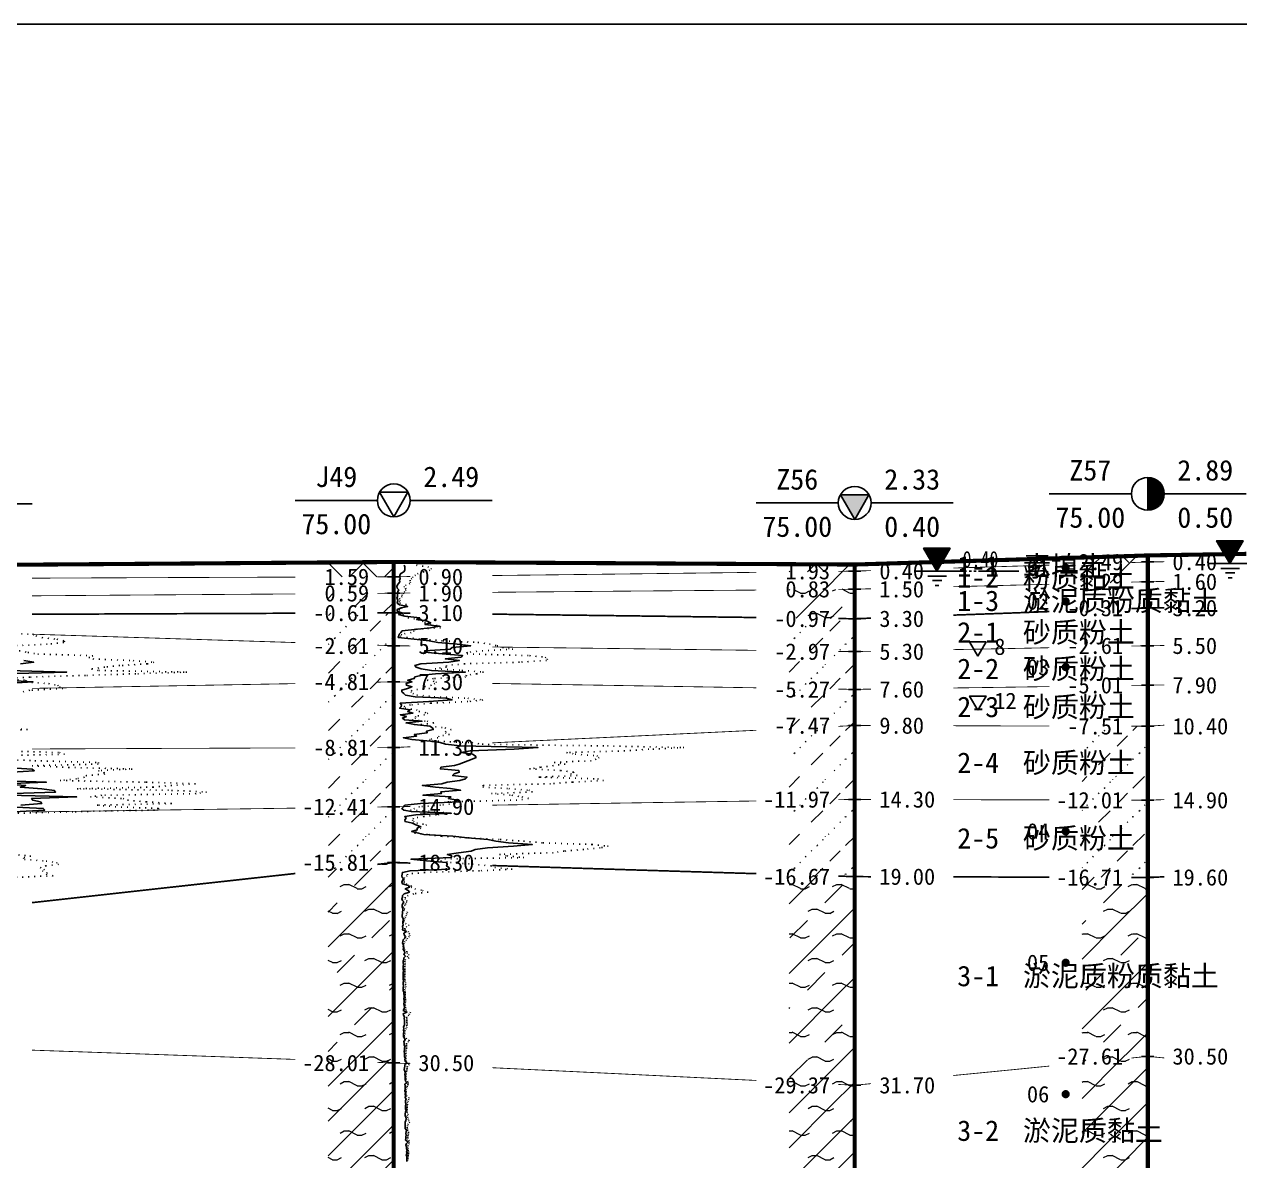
# Model space of a CAD drawing. Extents: x -37 to 3540, y -1485 to 297.
# Drawn here: x 97.8 to 245.8, y -450.4 to -312 of the extents above; entities that cross this region are included whole.
import ezdxf
from ezdxf.enums import TextEntityAlignment as Align

# ---------------------------------------------------------------- set-up
doc = ezdxf.new("R2010")
doc.units = 0
doc.linetypes.add('DOT', pattern=[6.35, 0, -6.35])
doc.layers.get('0').update_dxf_attribs({"linetype": 'CONTINUOUS'})
for name, color, linetype in [('CURVE', 200, 'CONTINUOUS'), ('FRAME', 7, 'CONTINUOUS'), ('HOLE', 41, 'CONTINUOUS'), ('SAMPLE', 1, 'CONTINUOUS'), ('STRATUM', 241, 'CONTINUOUS')]:
    doc.layers.add(name, color=color, linetype=linetype)
doc.layers.add('HATCH', color=7, linetype='CONTINUOUS', lineweight=13)
doc.styles.add('ST', font='')
doc.styles.get('ST').set_extended_font_data('SimSun')
pattern_1 = [(45, (134.838, -594), (-2.12132, 2.12132), [10, 0]), (135, (134.838, -594), (-2.12132, -2.12132), [10, 0])]
pattern_2 = [(45, (134.838, -594), (-4.24264, 4.24264), [10, 0]), (45, (135.899, -597.182), (-2.12132, 6.36396), [3, -3]), (26.565, (135.912, -594.2536), (5.999823, 5.999812), [0.567, -12.849]), (0, (135.345, -594.2536), (0, 6), [0.567, -5.433]), (26.565, (133.2567, -594), (5.999823, 5.999812), [0.567, -12.849]), (0, (133.764, -593.7464), (0, 6), [0.567, -5.433]), (153.435, (135.345, -594.2536), (-5.999818, -5e-06), [1.134, -12.2826]), (26.565, (138.912, -591.2536), (5.999823, 5.999812), [0.567, -12.849]), (0, (138.345, -591.2536), (0, 6), [0.567, -5.433]), (26.565, (136.2567, -591), (5.999823, 5.999812), [0.567, -12.849]), (0, (136.764, -590.7464), (0, 6), [0.567, -5.433]), (153.435, (138.345, -591.2536), (-5.999818, -5e-06), [1.134, -12.2826])]
pattern_3 = [(45, (134.838, -594), (-7e-07, 6.99998), [1.97196, -7.92754]), (45, (137.651, -591.171), (-7e-07, 6.99998), [1.99367, -7.90583]), (45, (139.9054, -588.918), (-7e-07, 6.99998), [1.8136, -8.08588]), (26.565, (134.838, -590.5), (7, 7), [0.0965, -15.55598]), (36.8699, (135.538, -589.8), (7, 7), [0.19775, -34.80225]), (315, (138.338, -587.024), (6.99998, 1e-06), [0.03305, -9.86644]), (26.565, (138.338, -594), (7, 7), [0.14475, -15.50773]), (26.565, (139.038, -593.3), (7, 7), [0.10528, -15.5472]), (90, (139.388, -592.95), (-7, -5e-07), [0.02877, -6.97123]), (26.565, (139.738, -592.6), (7, 7), [0.091, -31.21394]), (36.8699, (140.438, -591.9), (7, 7), [0.1107, -34.8893]), (45, (141.138, -591.2), (-2e-07, 6.99998), [0.10911, -9.79038]), (315, (141.752, -590.452), (6.99998, 1e-06), [0.03305, -9.86644]), (36.8699, (136.238, -589.1), (7, 7), [0.10224, -34.89776]), (53.1301, (136.938, -588.4), (14, 21), [0.13438, -34.86562]), (53.1301, (137.638, -587.7), (14, 21), [0.12625, -34.87375])]
pattern_4 = [(45, (134.838, -594), (-2.12132, 2.12132), [10, 0]), (26.565, (135.912, -594.2536), (5.999823, 5.999812), [0.567, -12.849]), (0, (135.345, -594.2536), (0, 6), [0.567, -5.433]), (26.565, (133.2567, -594), (5.999823, 5.999812), [0.567, -12.849]), (0, (133.764, -593.7464), (0, 6), [0.567, -5.433]), (153.435, (135.345, -594.2536), (-5.999818, -5e-06), [1.134, -12.2826]), (26.565, (138.912, -591.2536), (5.999823, 5.999812), [0.567, -12.849]), (0, (138.345, -591.2536), (0, 6), [0.567, -5.433]), (26.565, (136.2567, -591), (5.999823, 5.999812), [0.567, -12.849]), (0, (136.764, -590.7464), (0, 6), [0.567, -5.433]), (153.435, (138.345, -591.2536), (-5.999818, -5e-06), [1.134, -12.2826])]
pattern_5 = [(45, (134.838, -594), (-4.24264, 4.24264), [10, 0]), (45, (135.899, -597.182), (-2.12132, 6.36396), [3, -3])]

# ---------------------------------------------------------------- blocks, each defined once
blk = doc.blocks.new('H_cpt_hole')
for p, q in [((-1.73, 1), (1.73, 1)), ((0, -2), (-1.73, 1)), ((1.73, 1), (0, -2))]:
    blk.add_line(p, q)
blk.add_circle((0, 0), 2)
blk = doc.blocks.new('H_spt_hole')
blk.add_hatch(color=256).paths.add_polyline_path([(1.73, 1), (-1.73, 1), (0, -2)])
blk.add_lwpolyline([(0, -2), (1.73, 1), (-1.73, 1)], close=True)
blk.add_circle((0, 0), 2)
blk = doc.blocks.new('H_sam_hole')
blk.add_line((0, 2), (0, -2))
at = {"const_width": 2}
blk.add_lwpolyline([(0, -1, 0.414214), (1, 0, 0.414214), (0, 1, 1)], format="xyb", dxfattribs=at)
blk.add_circle((0, 0), 2)
blk = doc.blocks.new('SampleSoilUndisturbed')
at = {"const_width": 0.5}
blk.add_lwpolyline([(-0.25, 0, 1), (0.25, 0, 1)], format="xyb", close=True, dxfattribs=at)
blk = doc.blocks.new('TrigonHollow')
blk.add_lwpolyline([(0, -1.15), (1, 0.58), (-1, 0.58)], close=True)
blk = doc.blocks.new('Gwl')
blk.add_lwpolyline([(0, 0, 0, 3.22, 0), (0, 2.79, 3.22, 3.22, 0)], format="xyseb")
blk.add_lwpolyline([(0, 0), (1.61, 2.79), (-1.61, 2.79)], close=True)
for points in [[(-2.63, 0), (3.61, 0)], [(3.93, 0), (4.21, 0)], [(4.53, 0), (4.8, 0)], [(5.09, 0), (9.99, 0)], [(-1.09, -0.61), (1.16, -0.61)], [(-0.54, -1.14), (0.61, -1.14)], [(-0.19, -1.74), (0.26, -1.74)]]:
    blk.add_lwpolyline(points)
at = {"style": 'ST', "width": 0.8}
blk.add_attdef('*GWL', (3.14, 0.45), '', height=2, dxfattribs=at)

msp = doc.modelspace()

# ---------------------------------------------------------------- hatches: boundary and pattern name
at = {"layer": 'HATCH'}
h = msp.add_hatch(dxfattribs=at)
h.set_pattern_fill('STT', color=50, style=0)
h.set_pattern_definition(pattern_1)
h.paths.add_polyline_path([(234.65, -376.67), (226.65, -376.92), (226.65, -377.72), (234.65, -377.47)])
h.paths.add_polyline_path([(218.62, -380.43), (230.99, -380.43), (230.99, -375.48), (218.62, -375.48)], flags=9)
h.paths.add_polyline_path([(225.44, -378.96), (232.14, -378.96), (232.14, -376.03), (225.44, -376.03)], flags=9)
h = msp.add_hatch(dxfattribs=at)
h.set_pattern_fill('FZNT', color=32, style=0)
h.set_pattern_definition(pattern_5)
h.paths.add_polyline_path([(234.65, -377.47), (226.65, -377.72), (226.65, -380.08), (234.65, -379.87)])
h.paths.add_polyline_path([(218.62, -381.77), (234.57, -381.77), (234.57, -376.82), (218.62, -376.82)], flags=9)
h.paths.add_polyline_path([(218.62, -380.43), (230.99, -380.43), (230.99, -375.48), (218.62, -375.48)], flags=9)
h.paths.add_polyline_path([(225.44, -381.36), (232.14, -381.36), (232.14, -378.43), (225.44, -378.43)], flags=24)
h.paths.add_polyline_path([(225.44, -378.96), (232.14, -378.96), (232.14, -376.03), (225.44, -376.03)], flags=9)
h = msp.add_hatch(dxfattribs=at)
h.set_pattern_fill('STT', color=50, style=0)
h.set_pattern_definition(pattern_1)
h.paths.add_polyline_path([(142.8, -377.47), (134.8, -377.53), (134.8, -379.3), (142.8, -379.27)])
h.paths.add_polyline_path([(133.59, -380.76), (140.29, -380.76), (140.29, -377.82), (133.59, -377.82)], flags=9)
h = msp.add_hatch(dxfattribs=at)
h.set_pattern_fill('STT', color=50, style=0)
h.set_pattern_definition(pattern_1)
h.paths.add_polyline_path([(198.95, -377.78), (190.95, -377.74), (190.95, -378.68), (198.95, -378.58)])
h.paths.add_polyline_path([(189.74, -380.07), (196.44, -380.07), (196.44, -377.14), (189.74, -377.14)], flags=9)
h = msp.add_hatch(dxfattribs=at)
h.set_pattern_fill('FZNT', color=32, style=0)
h.set_pattern_definition(pattern_5)
h.paths.add_polyline_path([(198.95, -378.58), (190.95, -378.68), (190.95, -380.85), (198.95, -380.78)])
h.paths.add_polyline_path([(189.74, -382.27), (196.44, -382.27), (196.44, -379.34), (189.74, -379.34)], flags=9)
h.paths.add_polyline_path([(189.74, -380.07), (196.44, -380.07), (196.44, -377.14), (189.74, -377.14)], flags=9)
h = msp.add_hatch(dxfattribs=at)
h.set_pattern_fill('YNFNT', color=251, style=0)
h.set_pattern_definition(pattern_2)
h.paths.add_polyline_path([(142.8, -381.27), (134.8, -381.33), (134.8, -383.7), (142.8, -383.67)])
h.paths.add_polyline_path([(132.16, -385.16), (140.29, -385.16), (140.29, -382.22), (132.16, -382.22)], flags=9)
h.paths.add_polyline_path([(133.59, -382.76), (140.29, -382.76), (140.29, -379.82), (133.59, -379.82)], flags=9)
h = msp.add_hatch(dxfattribs=at)
h.set_pattern_fill('YNFNT', color=251, style=0)
h.set_pattern_definition(pattern_2)
h.paths.add_polyline_path([(198.95, -380.78), (190.95, -380.85), (190.95, -384.28), (198.95, -384.38)])
h.paths.add_polyline_path([(188.31, -385.87), (196.44, -385.87), (196.44, -382.94), (188.31, -382.94)], flags=9)
h.paths.add_polyline_path([(189.74, -382.27), (196.44, -382.27), (196.44, -379.34), (189.74, -379.34)], flags=9)
h = msp.add_hatch(dxfattribs=at)
h.set_pattern_fill('SZFT', color=52, style=0)
h.set_pattern_definition(pattern_3)
h.paths.add_polyline_path([(142.8, -383.67), (134.8, -383.7), (134.8, -387.41), (142.8, -387.67)])
h.paths.add_polyline_path([(132.16, -389.16), (140.29, -389.16), (140.29, -386.22), (132.16, -386.22)], flags=9)
h.paths.add_polyline_path([(132.16, -385.16), (140.29, -385.16), (140.29, -382.22), (132.16, -382.22)], flags=9)
h = msp.add_hatch(dxfattribs=at)
h.set_pattern_fill('SZFT', color=52, style=0)
h.set_pattern_definition(pattern_3)
h.paths.add_polyline_path([(198.95, -384.38), (190.95, -384.28), (190.95, -388.28), (198.95, -388.38)])
h.paths.add_polyline_path([(188.31, -389.87), (196.44, -389.87), (196.44, -386.94), (188.31, -386.94)], flags=9)
h.paths.add_polyline_path([(188.31, -385.87), (196.44, -385.87), (196.44, -382.94), (188.31, -382.94)], flags=9)
h = msp.add_hatch(dxfattribs=at)
h.set_pattern_fill('SZFT', color=52, style=0)
h.set_pattern_definition(pattern_3)
h.paths.add_polyline_path([(142.8, -387.67), (134.8, -387.41), (134.8, -392.21), (142.8, -392.07)])
h.paths.add_polyline_path([(132.16, -393.56), (140.29, -393.56), (140.29, -390.62), (132.16, -390.62)], flags=9)
h.paths.add_polyline_path([(132.16, -389.16), (140.29, -389.16), (140.29, -386.22), (132.16, -386.22)], flags=9)
h = msp.add_hatch(dxfattribs=at)
h.set_pattern_fill('SZFT', color=52, style=0)
h.set_pattern_definition(pattern_3)
h.paths.add_polyline_path([(198.95, -388.38), (190.95, -388.28), (190.95, -392.85), (198.95, -392.98)])
h.paths.add_polyline_path([(188.31, -394.47), (196.43, -394.47), (196.43, -391.57), (188.31, -391.57)], flags=9)
h.paths.add_polyline_path([(188.31, -389.87), (196.44, -389.87), (196.44, -386.94), (188.31, -386.94)], flags=9)
h = msp.add_hatch(dxfattribs=at)
h.set_pattern_fill('SZFT', color=52, style=0)
h.set_pattern_definition(pattern_3)
h.paths.add_polyline_path([(142.8, -392.07), (134.8, -392.21), (134.8, -400.1), (142.8, -400.07)])
h.paths.add_polyline_path([(132.16, -401.56), (140.29, -401.56), (140.29, -398.62), (132.16, -398.62)], flags=9)
h.paths.add_polyline_path([(132.16, -393.56), (140.29, -393.56), (140.29, -390.62), (132.16, -390.62)], flags=9)
h = msp.add_hatch(dxfattribs=at)
h.set_pattern_fill('SZFT', color=52, style=0)
h.set_pattern_definition(pattern_3)
h.paths.add_polyline_path([(198.95, -392.98), (190.95, -392.85), (190.95, -397.77), (198.95, -397.38)])
h.paths.add_polyline_path([(188.31, -398.87), (196.43, -398.87), (196.43, -395.97), (188.31, -395.97)], flags=9)
h.paths.add_polyline_path([(188.31, -394.47), (196.43, -394.47), (196.43, -391.57), (188.31, -391.57)], flags=9)
h = msp.add_hatch(dxfattribs=at)
h.set_pattern_fill('SZFT', color=52, style=0)
h.set_pattern_definition(pattern_3)
h.paths.add_polyline_path([(198.95, -397.38), (190.95, -397.77), (190.95, -406.51), (198.95, -406.38)])
h.paths.add_polyline_path([(186.88, -407.87), (196.44, -407.87), (196.44, -404.94), (186.88, -404.94)], flags=9)
h.paths.add_polyline_path([(188.31, -398.87), (196.43, -398.87), (196.43, -395.97), (188.31, -395.97)], flags=9)
h = msp.add_hatch(dxfattribs=at)
h.set_pattern_fill('SZFT', color=52, style=0)
h.set_pattern_definition(pattern_3)
h.paths.add_polyline_path([(234.65, -397.47), (226.65, -397.45), (226.65, -406.45), (234.65, -406.47)])
h.paths.add_polyline_path([(218.62, -404.35), (234.57, -404.35), (234.57, -399.41), (218.62, -399.41)], flags=9)
h.paths.add_polyline_path([(222.58, -407.96), (232.14, -407.96), (232.14, -405.03), (222.58, -405.03)], flags=9)
h.paths.add_polyline_path([(224.01, -398.96), (232.13, -398.96), (232.13, -396.04), (224.01, -396.04)], flags=9)
h = msp.add_hatch(dxfattribs=at)
h.set_pattern_fill('SZFT', color=52, style=0)
h.set_pattern_definition(pattern_3)
h.paths.add_polyline_path([(142.8, -400.07), (134.8, -400.1), (134.8, -407.38), (142.8, -407.27)])
h.paths.add_polyline_path([(130.73, -408.75), (140.28, -408.75), (140.28, -405.84), (130.73, -405.84)], flags=9)
h.paths.add_polyline_path([(132.16, -401.56), (140.29, -401.56), (140.29, -398.62), (132.16, -398.62)], flags=9)
h = msp.add_hatch(dxfattribs=at)
h.set_pattern_fill('SZFT', color=52, style=0)
h.set_pattern_definition(pattern_3)
h.paths.add_polyline_path([(198.95, -406.38), (190.95, -406.51), (190.95, -415.54), (198.95, -415.78)])
h.paths.add_polyline_path([(186.88, -417.27), (196.44, -417.27), (196.44, -414.34), (186.88, -414.34)], flags=9)
h.paths.add_polyline_path([(186.88, -407.87), (196.44, -407.87), (196.44, -404.94), (186.88, -404.94)], flags=9)
h = msp.add_hatch(dxfattribs=at)
h.set_pattern_fill('SZFT', color=52, style=0)
h.set_pattern_definition(pattern_3)
h.paths.add_polyline_path([(234.65, -406.47), (226.65, -406.45), (226.65, -415.85), (234.65, -415.87)])
h.paths.add_polyline_path([(218.62, -413.55), (234.57, -413.55), (234.57, -408.61), (218.62, -408.61)], flags=9)
h.paths.add_polyline_path([(222.58, -417.36), (232.14, -417.36), (232.14, -414.43), (222.58, -414.43)], flags=9)
h.paths.add_polyline_path([(222.58, -407.96), (232.14, -407.96), (232.14, -405.03), (222.58, -405.03)], flags=9)
h = msp.add_hatch(dxfattribs=at)
h.set_pattern_fill('SZFT', color=52, style=0)
h.set_pattern_definition(pattern_3)
h.paths.add_polyline_path([(142.8, -407.27), (134.8, -407.38), (134.8, -414.95), (142.8, -414.07)])
h.paths.add_polyline_path([(130.73, -415.56), (140.29, -415.56), (140.29, -412.62), (130.73, -412.62)], flags=9)
h.paths.add_polyline_path([(130.73, -408.75), (140.28, -408.75), (140.28, -405.84), (130.73, -405.84)], flags=9)
h = msp.add_hatch(dxfattribs=at)
h.set_pattern_fill('YNFNT', color=251, style=0)
h.set_pattern_definition(pattern_2)
h.paths.add_polyline_path([(142.8, -414.07), (134.8, -414.95), (134.8, -438.18), (142.8, -438.47)])
h.paths.add_polyline_path([(130.73, -439.96), (140.29, -439.96), (140.29, -437.02), (130.73, -437.02)], flags=9)
h.paths.add_polyline_path([(130.73, -415.56), (140.29, -415.56), (140.29, -412.62), (130.73, -412.62)], flags=9)
h = msp.add_hatch(dxfattribs=at)
h.set_pattern_fill('YNFNT', color=251, style=0)
h.set_pattern_definition(pattern_2)
h.paths.add_polyline_path([(198.95, -415.78), (190.95, -415.54), (190.95, -440.8), (198.95, -441.18)])
h.paths.add_polyline_path([(186.88, -442.67), (196.44, -442.67), (196.44, -439.74), (186.88, -439.74)], flags=9)
h.paths.add_polyline_path([(186.88, -417.27), (196.44, -417.27), (196.44, -414.34), (186.88, -414.34)], flags=9)
h = msp.add_hatch(dxfattribs=at)
h.set_pattern_fill('YNFNT', color=251, style=0)
h.set_pattern_definition(pattern_2)
h.paths.add_polyline_path([(234.65, -415.87), (226.65, -415.85), (226.65, -438.46), (234.65, -437.67)])
h.paths.add_polyline_path([(218.62, -430.32), (245.29, -430.32), (245.29, -425.38), (218.62, -425.38)], flags=9)
h.paths.add_polyline_path([(222.58, -439.16), (232.14, -439.16), (232.14, -436.23), (222.58, -436.23)], flags=9)
h.paths.add_polyline_path([(222.58, -417.36), (232.14, -417.36), (232.14, -414.43), (222.58, -414.43)], flags=9)
h = msp.add_hatch(dxfattribs=at)
h.set_pattern_fill('YNNT', color=251, style=0)
h.set_pattern_definition(pattern_4)
h.paths.add_polyline_path([(234.65, -437.67), (226.65, -438.46), (226.65, -453.34), (234.65, -453.27)])
h.paths.add_polyline_path([(218.63, -449.13), (238.13, -449.13), (238.13, -444.25), (218.63, -444.25)], flags=9)
h.paths.add_polyline_path([(222.58, -454.76), (232.14, -454.76), (232.14, -451.83), (222.58, -451.83)], flags=9)
h.paths.add_polyline_path([(222.58, -439.16), (232.14, -439.16), (232.14, -436.23), (222.58, -436.23)], flags=9)
h = msp.add_hatch(dxfattribs=at)
h.set_pattern_fill('YNNT', color=251, style=0)
h.set_pattern_definition(pattern_4)
h.paths.add_polyline_path([(142.8, -438.47), (134.8, -438.18), (134.8, -454.75), (142.8, -454.87)])
h.paths.add_polyline_path([(130.73, -456.36), (140.29, -456.36), (140.29, -453.42), (130.73, -453.42)], flags=9)
h.paths.add_polyline_path([(130.73, -439.96), (140.29, -439.96), (140.29, -437.02), (130.73, -437.02)], flags=9)
h = msp.add_hatch(dxfattribs=at)
h.set_pattern_fill('YNNT', color=251, style=0)
h.set_pattern_definition(pattern_4)
h.paths.add_polyline_path([(198.95, -441.18), (190.95, -440.8), (190.95, -453.77), (198.95, -453.58)])
h.paths.add_polyline_path([(186.88, -455.07), (196.44, -455.07), (196.44, -452.14), (186.88, -452.14)], flags=9)
h.paths.add_polyline_path([(186.88, -442.67), (196.44, -442.67), (196.44, -439.74), (186.88, -439.74)], flags=9)

# ---------------------------------------------------------------- linework, layer by layer
at = {"layer": 'CURVE', "color": 30, "linetype": 'Continuous'}
for points in [[(144.05, -377.87), (144.14, -378.07), (144.15, -378.27), (144.14, -378.47), (144.01, -378.67), (143.66, -378.87), (143.54, -379.07), (143.53, -379.27), (143.59, -379.47), (143.49, -379.67), (143.55, -379.87), (143.37, -380.07), (143.27, -380.27), (143.19, -380.47), (143.22, -380.67), (143.41, -380.87), (143.3, -381.07), (143.25, -381.27), (143.25, -381.47), (143.25, -381.67), (143.19, -381.87), (143.3, -382.07), (143.27, -382.27), (143.21, -382.47), (143.48, -382.67), (144.5, -382.87), (143.68, -383.07), (143.21, -383.27), (143.23, -383.47), (143.78, -383.67), (143.38, -383.87), (144.13, -384.07), (145.97, -384.27), (145.57, -384.47), (146.87, -384.67), (147.29, -384.87), (146.59, -385.07), (148.36, -385.27), (147.29, -385.47), (145.68, -385.67), (143.82, -385.87), (143.66, -386.07), (143.44, -386.27), (143.42, -386.47), (143.35, -386.67), (145.27, -386.87), (147.11, -387.07), (148.17, -387.27), (150.51, -387.47), (152.17, -387.67), (149.92, -387.87), (149.66, -388.07), (146.58, -388.27), (146.53, -388.47), (148.7, -388.67), (151.19, -388.87), (151, -389.07), (149.07, -389.27), (150.8, -389.47), (149.5, -389.67), (146.09, -389.87), (145.37, -390.07), (145.51, -390.27), (146.15, -390.47), (147.39, -390.67), (151.53, -390.87), (147.89, -391.07), (146.28, -391.27), (145.38, -391.47), (145.3, -391.67), (144.51, -391.87), (145, -392.07), (144.3, -392.27), (144.33, -392.47), (145.01, -392.67), (144.49, -392.87), (143.78, -393.07), (143.79, -393.27), (144.04, -393.47), (144.24, -393.67), (145.4, -393.87), (149.19, -394.07), (149.9, -394.27), (147.05, -394.47), (143.57, -394.67), (143.76, -394.87), (143.7, -395.07), (143.5, -395.27), (144.78, -395.47), (144.48, -395.67), (145.13, -395.87), (143.61, -396.07), (144.34, -396.27), (143.85, -396.47), (144.11, -396.67), (146.25, -396.87), (144.3, -397.07), (145.32, -397.27), (147.21, -397.47), (147.52, -397.67), (147.61, -397.87), (146.78, -398.07), (146.88, -398.27), (145.3, -398.47), (145.57, -398.67), (143.97, -398.87), (144.98, -399.07), (147.29, -399.27), (148.46, -399.47), (149.09, -399.67), (150.88, -399.87), (160.36, -400.07), (157.48, -400.27), (152.11, -400.47), (151.02, -400.67), (152.4, -400.87), (152.72, -401.07), (152.82, -401.27), (152.36, -401.47), (151.84, -401.67), (151.28, -401.87), (150.75, -402.07), (150.18, -402.27), (148.54, -402.47), (148.48, -402.67), (150.74, -402.87), (150.77, -403.07), (150.17, -403.27), (149.97, -403.47), (151.73, -403.67), (151.52, -403.87), (150.86, -404.07), (149.3, -404.27), (148.65, -404.47), (146.28, -404.67), (147.89, -404.87), (149.71, -405.07), (150.93, -405.27), (148.52, -405.47), (148.6, -405.67), (146.35, -405.87), (149.77, -406.07), (149.45, -406.27), (150.51, -406.47), (150.83, -406.67), (146.04, -406.87), (144.16, -407.07), (143.97, -407.27), (143.78, -407.47), (144.04, -407.67), (144.95, -407.87), (149.81, -408.07), (145.49, -408.27), (144.14, -408.47), (144.3, -408.67), (144.14, -408.87), (144.18, -409.07), (145.08, -409.27), (145.48, -409.47), (146.02, -409.67), (145.65, -409.87), (145.66, -410.07), (144.97, -410.27), (145.82, -410.47), (146.47, -410.67), (149.98, -410.87), (151.79, -411.07), (154.26, -411.27), (155.24, -411.47), (156.78, -411.67), (159.67, -411.87), (157.39, -412.07), (154.2, -412.27), (152.73, -412.47), (152.24, -412.67), (150.68, -412.87), (149.32, -413.07), (149.86, -413.27), (149.81, -413.47), (144.88, -413.67), (146.77, -413.87), (149.22, -414.07), (149.31, -414.27), (149.23, -414.47), (149.5, -414.67), (149.58, -414.87), (144.78, -415.07), (143.85, -415.27), (143.81, -415.47), (143.78, -415.67), (143.81, -415.87), (143.98, -416.07), (143.86, -416.27), (143.77, -416.47), (143.85, -416.67), (144.59, -416.87), (144.71, -417.07), (144.19, -417.27), (144.57, -417.47), (144.7, -417.67), (144.08, -417.87), (143.88, -418.07), (143.85, -418.27), (143.77, -418.47), (143.86, -418.67), (144.01, -418.87), (143.91, -419.07), (143.81, -419.27), (143.82, -419.47), (143.9, -419.67), (143.9, -419.87), (143.88, -420.07), (143.85, -420.27), (143.82, -420.47), (143.82, -420.67), (143.95, -420.87), (143.95, -421.07), (143.91, -421.27), (143.91, -421.47), (143.94, -421.67), (143.86, -421.87), (143.92, -422.07), (143.87, -422.27), (144.33, -422.47), (144.01, -422.67), (144.05, -422.87), (144.24, -423.07), (144.16, -423.27), (143.93, -423.47), (143.91, -423.67), (143.85, -423.87), (143.99, -424.07), (143.96, -424.27), (143.97, -424.47), (143.95, -424.67), (144.09, -424.87), (144.14, -425.07), (144.01, -425.27), (144.23, -425.47), (144.02, -425.67), (144.01, -425.87), (143.96, -426.07), (143.93, -426.27), (144, -426.47), (143.95, -426.67), (143.95, -426.87), (143.95, -427.07), (144, -427.27), (143.95, -427.47), (143.93, -427.67), (143.93, -427.87), (143.95, -428.07), (143.93, -428.27), (143.97, -428.47), (143.96, -428.67), (143.93, -428.87), (144, -429.07), (143.96, -429.27), (143.95, -429.47), (143.96, -429.67), (144.01, -429.87), (144.02, -430.07), (144.05, -430.27), (144.05, -430.47), (144.04, -430.67), (144.05, -430.87), (144.05, -431.07), (144.04, -431.27), (144.06, -431.47), (144.11, -431.67), (144.06, -431.87), (143.96, -432.07), (144.41, -432.27), (143.96, -432.47), (143.99, -432.67), (144.1, -432.87), (144.08, -433.07), (144.09, -433.27), (144.11, -433.47), (144.09, -433.67), (144.11, -433.87), (144, -434.07), (144.04, -434.27), (143.98, -434.47), (144.02, -434.67), (143.99, -434.87), (144, -435.07), (143.98, -435.27), (144.11, -435.47), (144.2, -435.67), (144.02, -435.87), (144.06, -436.07), (144.08, -436.27), (144.13, -436.47), (144.09, -436.67), (144.09, -436.87), (144.08, -437.07), (144.12, -437.27), (144.11, -437.47), (144.11, -437.67), (144.17, -437.87), (144.14, -438.07), (144.17, -438.27), (144.42, -438.47), (144.16, -438.67), (144.16, -438.87), (144.1, -439.07), (144.05, -439.27), (144.13, -439.47), (144.19, -439.67), (144.14, -439.87), (144.18, -440.07), (144.19, -440.27), (144.18, -440.47), (144.22, -440.67), (144.39, -440.87), (144.15, -441.07), (144.18, -441.27), (144.18, -441.47), (144.19, -441.67), (144.16, -441.87), (144.22, -442.07), (144.19, -442.27), (144.24, -442.47), (144.18, -442.67), (144.3, -442.87), (144.24, -443.07), (144.24, -443.27), (144.26, -443.47), (144.24, -443.67), (144.23, -443.87), (144.23, -444.07), (144.3, -444.27), (144.24, -444.47), (144.2, -444.67), (144.2, -444.87), (144.25, -445.07), (144.31, -445.27), (144.28, -445.47), (144.2, -445.67), (144.19, -445.87), (144.19, -446.07), (144.2, -446.27), (144.2, -446.47), (144.33, -446.67), (144.31, -446.87), (144.28, -447.07), (144.3, -447.27), (144.28, -447.47), (144.25, -447.67), (144.24, -447.87), (144.57, -448.07), (144.36, -448.27), (144.28, -448.47), (144.34, -448.67), (144.36, -448.87), (144.45, -449.07), (144.35, -449.27), (144.43, -449.47), (144.31, -449.67), (144.37, -449.87), (144.38, -450.07), (144.41, -450.27), (144.41, -450.47)], [(95.88, -390.68), (102.97, -390.88), (95.24, -391.08)], [(97.74, -389.48), (98.94, -389.68), (97.32, -389.88)], [(95.18, -391.88), (98.86, -392.08), (95.5, -392.28)], [(95.51, -402.48), (98.74, -402.68), (99.01, -402.88), (96.3, -403.08)], [(94.16, -404.08), (100.49, -404.28), (95.29, -404.48), (97.95, -404.68), (97.3, -404.88), (99.93, -405.08), (101.44, -405.28), (101.6, -405.48), (96.4, -405.68)], [(95.75, -405.88), (104.19, -406.08), (98.68, -406.28), (98.83, -406.48), (99.75, -406.68), (99.92, -406.88), (97.35, -407.08)], [(95.94, -407.28), (100.09, -407.48), (100.29, -407.68), (96.53, -407.88)]]:
    msp.add_lwpolyline(points, dxfattribs=at)
at = {"layer": 'CURVE', "color": 100, "linetype": 'DOT', "ltscale": 0.1}
for points in [[(145.55, -377.87), (146.93, -378.07), (147.4, -378.27), (147.2, -378.47), (146.43, -378.67), (145.77, -378.87), (145.44, -379.07), (145.15, -379.27), (144.99, -379.47), (144.79, -379.67), (144.82, -379.87), (144.75, -380.07), (144.3, -380.27), (144.02, -380.47), (144.23, -380.67), (144.29, -380.87), (144.13, -381.07), (144.03, -381.27), (143.82, -381.47), (143.83, -381.67), (143.48, -381.87), (143.58, -382.07), (143.44, -382.27), (143.52, -382.47), (144.36, -382.67), (144.13, -382.87), (143.82, -383.07), (143.54, -383.27), (143.35, -383.47), (143.87, -383.67), (143.87, -383.87), (144.45, -384.07), (144.52, -384.27), (145.72, -384.47), (146.29, -384.67), (146.55, -384.87), (147.27, -385.07), (148.44, -385.27), (148.51, -385.47), (145.35, -385.67), (145.29, -385.87), (144.92, -386.07), (143.78, -386.27), (143.62, -386.47), (144.38, -386.67), (146.43, -386.87), (148.81, -387.07), (153.05, -387.27), (154.44, -387.47), (155.38, -387.67), (156.05, -387.87), (157.32, -388.07), (153.66, -388.27), (151.71, -388.47), (151.73, -388.67), (159.35, -388.87), (161.23, -389.07), (161.52, -389.27), (161.41, -389.47), (158.1, -389.67), (151.43, -389.87), (149.22, -390.07), (149.21, -390.27), (147.83, -390.47), (151.11, -390.67), (153.71, -390.87), (152.91, -391.07), (151.65, -391.27), (151.55, -391.47), (147.63, -391.67), (146.88, -391.87), (147.99, -392.07), (147.8, -392.27), (147.38, -392.47), (146.38, -392.67), (147.17, -392.87), (145.01, -393.07), (144.89, -393.27), (145.12, -393.47), (145.59, -393.67), (147.7, -393.87), (151.81, -394.07), (153.63, -394.27), (151.83, -394.47), (147.29, -394.67), (144.82, -394.87), (144.07, -395.07), (144.17, -395.27), (145.57, -395.47), (145.87, -395.67), (146.95, -395.87), (146.56, -396.07), (145.47, -396.27), (145.46, -396.47), (145.08, -396.67), (146.85, -396.87), (147.66, -397.07), (146.1, -397.27), (147.15, -397.47), (149.03, -397.67), (149.8, -397.87), (149.14, -398.07), (149.09, -398.27), (149.58, -398.47), (148.33, -398.67), (148.17, -398.87), (147.17, -399.07), (147.44, -399.27), (152.33, -399.47), (153.58, -399.67), (168.83, -399.87), (178.14, -400.07), (173.87, -400.27), (170.93, -400.47), (163.85, -400.67), (164.89, -400.87), (167.53, -401.07), (167.83, -401.27), (167.44, -401.47), (166.85, -401.67), (162.34, -401.87), (163.67, -402.07), (162.25, -402.27), (160.65, -402.47), (159.35, -402.67), (163.13, -402.87), (164.76, -403.07), (164.34, -403.27), (165.15, -403.47), (160.48, -403.67), (167.63, -403.87), (168.36, -404.07), (164.56, -404.27), (161.89, -404.47), (153.7, -404.67), (153.63, -404.87), (156.8, -405.07), (159.24, -405.27), (159.69, -405.47), (154.7, -405.67), (157.2, -405.87), (158.41, -406.07), (159.22, -406.27), (157.81, -406.47), (149.39, -406.67), (150.33, -406.87), (148.5, -407.07), (145.95, -407.27), (145.32, -407.47), (144.82, -407.67), (148.07, -407.87), (149.76, -408.07), (147.98, -408.27), (146.47, -408.47), (145.19, -408.67), (145.08, -408.87), (145.21, -409.07), (145.59, -409.27), (146.79, -409.47), (146.08, -409.67), (146.1, -409.87), (145.6, -410.07), (145.57, -410.27), (145.34, -410.47), (147.05, -410.67), (148.63, -410.87), (151.88, -411.07), (155.77, -411.27), (158.61, -411.47), (160.98, -411.67), (166.94, -411.87), (168.93, -412.07), (167.95, -412.27), (165.94, -412.47), (163.55, -412.67), (162.22, -412.87), (155.69, -413.07), (156.59, -413.27), (158.66, -413.47), (145.87, -413.67), (148.51, -413.87), (149.69, -414.07), (152.37, -414.27), (154.64, -414.47), (155.1, -414.67), (157.21, -414.87), (153.24, -415.07), (146.57, -415.27), (144.49, -415.47), (144.43, -415.67), (144.12, -415.87), (144.02, -416.07), (144.06, -416.27), (144.01, -416.47), (144.29, -416.67), (144.92, -416.87), (144.9, -417.07), (145.36, -417.27), (146.29, -417.47), (146.98, -417.67), (145.23, -417.87), (144.54, -418.07), (144.19, -418.27), (144.16, -418.47), (144.38, -418.67), (144.37, -418.87), (144.23, -419.07), (144.19, -419.27), (143.94, -419.47), (144.14, -419.67), (144.01, -419.87), (144.47, -420.07), (144.37, -420.27), (144.33, -420.47), (144.23, -420.67), (144.09, -420.87), (144.09, -421.07), (143.97, -421.27), (144.23, -421.47), (144.66, -421.67), (144.37, -421.87), (144.16, -422.07), (144.15, -422.27), (144.56, -422.47), (144.66, -422.67), (144.74, -422.87), (144.69, -423.07), (144.46, -423.27), (144.35, -423.47), (144.15, -423.67), (144.01, -423.87), (144, -424.07), (144.03, -424.27), (144.03, -424.47), (144.09, -424.67), (144.37, -424.87), (144.38, -425.07), (144.69, -425.27), (144.45, -425.47), (144.66, -425.67), (144.25, -425.87), (144.13, -426.07), (144.18, -426.27), (144.19, -426.47), (144.16, -426.67), (144.15, -426.87), (144.14, -427.07), (144.14, -427.27), (144.15, -427.47), (144.13, -427.67), (144.13, -427.87), (144.11, -428.07), (144.13, -428.27), (144.15, -428.47), (144.21, -428.67), (144.22, -428.87), (144.25, -429.07), (144.21, -429.27), (144.12, -429.47), (144.19, -429.67), (144.17, -429.87), (144.17, -430.07), (144.19, -430.27), (144.18, -430.47), (144.23, -430.67), (144.21, -430.87), (144.21, -431.07), (144.19, -431.27), (144.19, -431.47), (144.28, -431.67), (144.21, -431.87), (144.25, -432.07), (144.83, -432.27), (144.72, -432.47), (144.65, -432.67), (144.36, -432.87), (144.38, -433.07), (144.41, -433.27), (144.4, -433.47), (144.42, -433.67), (144.41, -433.87), (144.37, -434.07), (144.32, -434.27), (144.18, -434.47), (144.12, -434.67), (144.18, -434.87), (144.07, -435.07), (144.07, -435.27), (144.31, -435.47), (144.69, -435.67), (144.59, -435.87), (144.34, -436.07), (144.36, -436.27), (144.35, -436.47), (144.36, -436.67), (144.31, -436.87), (144.29, -437.07), (144.26, -437.27), (144.29, -437.47), (144.28, -437.67), (144.25, -437.87), (144.25, -438.07), (144.25, -438.27), (144.6, -438.47), (144.69, -438.67), (144.47, -438.87), (144.43, -439.07), (144.38, -439.27), (144.36, -439.47), (144.32, -439.67), (144.31, -439.87), (144.27, -440.07), (144.3, -440.27), (144.29, -440.47), (144.49, -440.67), (144.57, -440.87), (144.54, -441.07), (144.44, -441.27), (144.39, -441.47), (144.27, -441.67), (144.29, -441.87), (144.27, -442.07), (144.27, -442.27), (144.33, -442.47), (144.66, -442.67), (144.62, -442.87), (144.55, -443.07), (144.45, -443.27), (144.46, -443.47), (144.45, -443.67), (144.43, -443.87), (144.43, -444.07), (144.39, -444.27), (144.39, -444.47), (144.57, -444.67), (144.43, -444.87), (144.48, -445.07), (144.57, -445.27), (144.6, -445.47), (144.74, -445.67), (144.56, -445.87), (144.49, -446.07), (144.43, -446.27), (144.45, -446.47), (144.47, -446.67), (144.6, -446.87), (144.58, -447.07), (144.54, -447.27), (144.5, -447.47), (144.46, -447.67), (144.65, -447.87), (144.69, -448.07), (144.66, -448.27), (144.57, -448.47), (144.48, -448.67), (144.56, -448.87), (144.54, -449.07), (144.58, -449.27), (144.6, -449.47), (144.57, -449.67), (144.52, -449.87), (144.56, -450.07), (144.49, -450.27), (144.53, -450.47)], [(93.77, -386.08), (98.9, -386.28), (99.21, -386.48), (99.94, -386.68), (101.77, -386.88), (102.67, -387.08), (102.59, -387.28), (100.59, -387.48), (96.32, -387.68)], [(97.18, -388.28), (98.23, -388.48), (99.44, -388.68), (106.15, -388.88), (105.67, -389.08), (106.15, -389.28), (111.04, -389.48), (113.58, -389.68), (112.75, -389.88), (109.41, -390.08), (107.59, -390.28), (105.98, -390.48), (106.87, -390.68), (117.58, -390.88), (111.37, -391.08), (105.24, -391.28), (98.45, -391.48), (94.77, -391.68), (98, -391.88), (97.97, -392.08), (100.75, -392.28), (101.86, -392.48), (102.09, -392.68), (102.49, -392.88), (98.45, -393.08), (97.64, -393.28)], [(95.93, -397.68), (98.17, -397.88), (94.27, -398.08)], [(95.99, -400.48), (102.06, -400.68), (102.7, -400.88), (93.93, -401.08)], [(94.76, -401.48), (99.08, -401.68), (106.84, -401.88), (106.79, -402.08), (98.74, -402.28), (103.2, -402.48), (110.92, -402.68), (106.81, -402.88), (107.48, -403.08), (107.59, -403.28), (105.38, -403.48), (105.12, -403.68), (104.17, -403.88), (102.16, -404.08), (112.65, -404.28), (118.66, -404.48), (115.76, -404.68), (113.48, -404.88), (104.25, -405.08), (115.73, -405.28), (120, -405.48), (118.71, -405.68), (107.22, -405.88), (105.85, -406.08), (109.82, -406.28), (110.37, -406.48), (112.65, -406.68), (115.75, -406.88), (106.65, -407.08), (108.85, -407.28), (114.23, -407.48), (113.65, -407.68), (103.72, -407.88), (96.68, -408.08)], [(96.36, -413.08), (98.58, -413.28), (97.7, -413.48), (97.81, -413.68), (100.45, -413.88), (101.71, -414.08), (101.96, -414.28), (100.43, -414.48), (99.74, -414.68), (100.26, -414.88), (100.01, -415.08), (100.57, -415.28), (100.47, -415.48), (101.31, -415.68), (96.39, -415.88)]]:
    msp.add_lwpolyline(points, dxfattribs=at)
at = {"layer": 'FRAME', "linetype": 'Continuous'}
msp.add_line((658.45, -312), (-17.39, -312), dxfattribs=at)
at = {"layer": 'HOLE', "linetype": 'Continuous'}
for points in [[(140.8, -369.97), (130.8, -369.97)], [(144.8, -369.97), (154.8, -369.97)], [(232.65, -369.17), (222.65, -369.17)], [(236.65, -369.17), (246.65, -369.17)], [(88.73, -370.38), (98.73, -370.38)], [(196.95, -370.28), (186.95, -370.28)], [(200.95, -370.28), (210.95, -370.28)], [(233.9, -377.47), (235.4, -377.47)], [(198.2, -378.58), (199.7, -378.58)], [(142.05, -379.27), (143.55, -379.27)], [(233.9, -379.87), (235.4, -379.87)], [(142.05, -381.27), (143.55, -381.27)], [(198.2, -380.78), (199.7, -380.78)], [(233.9, -383.07), (235.4, -383.07)], [(142.05, -383.67), (143.55, -383.67)], [(198.2, -384.38), (199.7, -384.38)], [(142.05, -387.67), (143.55, -387.67)], [(233.9, -387.67), (235.4, -387.67)], [(198.2, -388.38), (199.7, -388.38)], [(142.05, -392.07), (143.55, -392.07)], [(198.2, -392.98), (199.7, -392.98)], [(233.9, -392.47), (235.4, -392.47)], [(198.2, -397.38), (199.7, -397.38)], [(233.9, -397.47), (235.4, -397.47)], [(142.05, -400.07), (143.55, -400.07)], [(198.2, -406.38), (199.7, -406.38)], [(233.9, -406.47), (235.4, -406.47)], [(142.05, -407.27), (143.55, -407.27)], [(142.05, -414.07), (143.55, -414.07)], [(198.2, -415.78), (199.7, -415.78)], [(233.9, -415.87), (235.4, -415.87)], [(233.9, -437.67), (235.4, -437.67)], [(142.05, -438.47), (143.55, -438.47)], [(198.2, -441.18), (199.7, -441.18)]]:
    msp.add_lwpolyline(points, dxfattribs=at)
at = {"layer": 'HOLE', "linetype": 'Continuous', "const_width": 0.5}
for points in [[(142.8, -377.47), (142.8, -526.17)], [(198.95, -377.78), (198.95, -526.48)], [(234.65, -376.67), (234.65, -526.67)]]:
    msp.add_lwpolyline(points, dxfattribs=at)
at = {"layer": 'STRATUM', "linetype": 'Continuous'}
for points, const_width in [([(43.46, -377.6), (86.73, -377.88), (142.8, -377.47), (196.95, -377.77)], 0.5), ([(196.95, -377.77), (198.95, -377.78), (210.95, -377.41)], 0.5), ([(210.95, -377.41), (232.65, -376.74)], 0.5), ([(232.65, -376.74), (234.65, -376.67), (246.65, -376.48)], 0.5), ([(232.65, -377.54), (234.65, -377.47), (236.65, -377.44)], 0.1), ([(154.8, -379.12), (170.87, -378.93), (186.95, -378.73)], 0.1), ([(196.95, -378.61), (198.95, -378.58), (200.95, -378.52)], 0.1), ([(210.95, -378.21), (216.8, -378.03), (222.65, -377.85)], 0.1), ([(98.73, -379.44), (114.76, -379.37), (130.8, -379.31)], 0.1), ([(140.8, -379.27), (142.8, -379.27), (144.8, -379.24)], 0.1), ([(210.95, -380.48), (216.8, -380.33), (222.65, -380.18)], 0.1), ([(232.65, -379.92), (234.65, -379.87), (236.65, -379.84)], 0.1), ([(98.73, -381.59), (114.76, -381.47), (130.8, -381.36)], 0.1), ([(140.8, -381.28), (142.8, -381.27), (144.8, -381.25)], 0.1), ([(154.8, -381.16), (170.87, -381.02), (186.95, -380.89)], 0.1), ([(196.95, -380.8), (198.95, -380.78), (200.95, -380.73)], 0.1), ([(210.95, -383.94), (216.8, -383.73), (222.65, -383.51)], 0.2), ([(232.65, -383.15), (234.65, -383.07), (236.65, -383.07)], 0.2), ([(98.73, -383.84), (114.76, -383.77), (130.8, -383.71)], 0.2), ([(140.8, -383.67), (142.8, -383.67), (144.8, -383.69)], 0.2), ([(154.8, -383.82), (170.87, -384.02), (186.95, -384.23)], 0.2), ([(196.95, -384.36), (198.95, -384.38), (200.95, -384.31)], 0.2), ([(98.73, -386.26), (114.76, -386.77), (130.8, -387.28)], 0.1), ([(140.8, -387.6), (142.8, -387.67), (144.8, -387.69)], 0.1), ([(154.8, -387.82), (170.87, -388.02), (186.95, -388.23)], 0.1), ([(210.95, -388.14), (216.8, -388.03), (222.65, -387.91)], 0.1), ([(232.65, -387.71), (234.65, -387.67), (236.65, -387.64)], 0.1), ([(196.95, -388.36), (198.95, -388.38), (200.95, -388.34)], 0.1), ([(98.73, -392.86), (114.76, -392.57), (130.8, -392.28)], 0.1), ([(140.8, -392.1), (142.8, -392.07), (144.8, -392.1)], 0.1), ([(154.8, -392.26), (170.87, -392.52), (186.95, -392.79)], 0.1), ([(196.95, -392.95), (198.95, -392.98), (200.95, -392.95)], 0.1), ([(210.95, -392.81), (216.8, -392.73), (222.65, -392.64)], 0.1), ([(232.65, -392.5), (234.65, -392.47), (236.65, -392.44)], 0.1), ([(154.8, -399.49), (170.87, -398.73), (186.95, -397.96)], 0.1), ([(196.95, -397.48), (198.95, -397.38), (200.95, -397.39)], 0.1), ([(210.95, -397.41), (216.8, -397.43), (222.65, -397.44)], 0.1), ([(232.65, -397.47), (234.65, -397.47), (236.65, -397.34)], 0.1), ([(98.73, -400.24), (114.76, -400.17), (130.8, -400.11)], 0.1), ([(140.8, -400.07), (142.8, -400.07), (144.8, -399.97)], 0.1), ([(154.8, -407.08), (170.87, -406.82), (186.95, -406.57)], 0.1), ([(196.95, -406.41), (198.95, -406.38), (200.95, -406.39)], 0.1), ([(210.95, -406.41), (216.8, -406.43), (222.65, -406.44)], 0.1), ([(232.65, -406.47), (234.65, -406.47), (236.65, -406.41)], 0.1), ([(98.73, -407.91), (114.76, -407.67), (130.8, -407.44)], 0.1), ([(140.8, -407.3), (142.8, -407.27), (144.8, -407.24)], 0.1), ([(140.8, -414.29), (142.8, -414.07), (144.8, -414.13)], 0.2), ([(154.8, -414.43), (170.87, -414.93), (186.95, -415.42)], 0.2), ([(98.73, -418.95), (114.76, -417.17), (130.8, -415.4)], 0.2), ([(196.95, -415.72), (198.95, -415.78), (200.95, -415.79)], 0.2), ([(210.95, -415.81), (216.8, -415.83), (222.65, -415.84)], 0.2), ([(232.65, -415.87), (234.65, -415.87), (236.65, -415.81)], 0.2), ([(98.73, -436.91), (114.76, -437.47), (130.8, -438.04)], 0.1), ([(232.65, -437.87), (234.65, -437.67), (236.65, -437.86)], 0.1), ([(140.8, -438.4), (142.8, -438.47), (144.8, -438.56)], 0.1), ([(154.8, -439.05), (170.87, -439.82), (186.95, -440.6)], 0.1), ([(210.95, -440), (216.8, -439.43), (222.65, -438.85)], 0.1), ([(196.95, -441.09), (198.95, -441.18), (200.95, -440.99)], 0.1)]:
    msp.add_lwpolyline(points, dxfattribs=dict(at, const_width=const_width))

# ---------------------------------------------------------------- block references
at = {"layer": 'CURVE'}
for p, values in [((208.95, -378.58), {'*GWL': '0.40'}), ((244.65, -377.67), {'*GWL': '0.50'})]:
    msp.add_blockref('Gwl', p, dxfattribs=at).add_auto_attribs(values)
for p in [(213.95, -387.78), (213.95, -394.38)]:
    msp.add_blockref('TrigonHollow', p, dxfattribs=at)
at = {"layer": 'HOLE'}
for name, p in [('H_cpt_hole', (142.8, -369.97)), ('H_spt_hole', (198.95, -370.28)), ('H_sam_hole', (234.65, -369.17))]:
    msp.add_blockref(name, p, dxfattribs=at)
at = {"layer": 'SAMPLE'}
for p in [(224.65, -378.17), (224.65, -382.27), (224.65, -390.27), (224.65, -410.27), (224.65, -426.27), (224.65, -442.27)]:
    msp.add_blockref('SampleSoilUndisturbed', p, dxfattribs=at)

# ---------------------------------------------------------------- texts
at = {"layer": 'CURVE', "style": 'ST'}
for s, p in [('8', (215.95, -387.78)), ('12', (215.95, -394.38))]:
    msp.add_text(s, height=2, dxfattribs=at).set_placement(p, align=Align.MIDDLE_LEFT)
at = {"layer": 'HOLE', "style": 'ST'}
for s, p in [('Z57', (227.65, -366.3)), ('2.89', (241.65, -366.3)), ('J49', (135.8, -367.09)), ('2.49', (149.8, -367.09)), ('Z56', (191.95, -367.41)), ('2.33', (205.95, -367.41)), ('75.00', (227.65, -372.05)), ('0.50', (241.65, -372.05)), ('75.00', (135.8, -372.84)), ('75.00', (191.95, -373.16)), ('0.40', (205.95, -373.16))]:
    msp.add_text(s, height=2.5, dxfattribs=at).set_placement(p, align=Align.MIDDLE_CENTER)
for s, p in [('2.49', (231.65, -377.47)), ('1.59', (139.8, -379.27)), ('1.93', (195.95, -378.58)), ('1.29', (231.65, -379.87)), ('0.59', (139.8, -381.27)), ('0.83', (195.95, -380.78)), ('-0.61', (139.8, -383.67)), ('-0.97', (195.95, -384.38)), ('-0.31', (231.65, -383.07)), ('-2.61', (139.8, -387.67)), ('-2.97', (195.95, -388.38)), ('-2.61', (231.65, -387.67)), ('-4.81', (139.8, -392.07)), ('-5.27', (195.95, -392.98)), ('-5.01', (231.65, -392.47)), ('-7.47', (195.95, -397.38)), ('-7.51', (231.65, -397.47)), ('-8.81', (139.8, -400.07)), ('-11.97', (195.95, -406.38)), ('-12.01', (231.65, -406.47)), ('-12.41', (139.8, -407.27)), ('-15.81', (139.8, -414.07)), ('-16.67', (195.95, -415.78)), ('-16.71', (231.65, -415.87)), ('-27.61', (231.65, -437.67)), ('-28.01', (139.8, -438.47)), ('-29.37', (195.95, -441.18))]:
    msp.add_text(s, height=2, dxfattribs=at).set_placement(p, align=Align.MIDDLE_RIGHT)
for s, p in [('0.40', (237.65, -377.47)), ('0.90', (145.8, -379.27)), ('0.40', (201.95, -378.58)), ('1.60', (237.65, -379.87)), ('1.90', (145.8, -381.27)), ('1.50', (201.95, -380.78)), ('3.10', (145.8, -383.67)), ('3.30', (201.95, -384.38)), ('3.20', (237.65, -383.07)), ('5.10', (145.8, -387.67)), ('5.30', (201.95, -388.38)), ('5.50', (237.65, -387.67)), ('7.30', (145.8, -392.07)), ('7.60', (201.95, -392.98)), ('7.90', (237.65, -392.47)), ('9.80', (201.95, -397.38)), ('10.40', (237.65, -397.47)), ('11.30', (145.8, -400.07)), ('14.30', (201.95, -406.38)), ('14.90', (237.65, -406.47)), ('14.90', (145.8, -407.27)), ('18.30', (145.8, -414.07)), ('19.00', (201.95, -415.78)), ('19.60', (237.65, -415.87)), ('30.50', (237.65, -437.67)), ('30.50', (145.8, -438.47)), ('31.70', (201.95, -441.18))]:
    msp.add_text(s, height=2, dxfattribs=at).set_placement(p, align=Align.MIDDLE_LEFT)
at = {"layer": 'SAMPLE', "style": 'ST'}
for s, p in [('01', (222.65, -378.17)), ('02', (222.65, -382.27)), ('03', (222.65, -390.27)), ('04', (222.65, -410.27)), ('05', (222.65, -426.27)), ('06', (222.65, -442.27))]:
    msp.add_text(s, height=2, dxfattribs=at).set_placement(p, align=Align.MIDDLE_RIGHT)
at = {"layer": 'STRATUM', "style": 'ST'}
for s, p in [('1-1', (211.44, -377.99)), ('素填土', (219.44, -377.99)), ('1-2', (211.44, -379.33)), ('粉质黏土', (219.44, -379.33)), ('1-3', (211.44, -382.19)), ('淤泥质粉质黏土', (219.44, -382.19)), ('2-1', (211.44, -386.03)), ('砂质粉土', (219.44, -386.03)), ('2-2', (211.44, -390.47)), ('砂质粉土', (219.44, -390.47)), ('砂质粉土', (219.44, -395.11)), ('2-3', (211.44, -395.11)), ('2-4', (211.44, -401.91)), ('砂质粉土', (219.44, -401.91)), ('2-5', (211.44, -411.11)), ('砂质粉土', (219.44, -411.11)), ('淤泥质粉质黏土', (219.44, -427.88)), ('3-1', (211.44, -427.88)), ('3-2', (211.44, -446.71)), ('淤泥质黏土', (219.44, -446.71))]:
    msp.add_text(s, height=2.5, dxfattribs=at).set_placement(p, align=Align.MIDDLE_LEFT)

doc.saveas('drawing.dxf')
